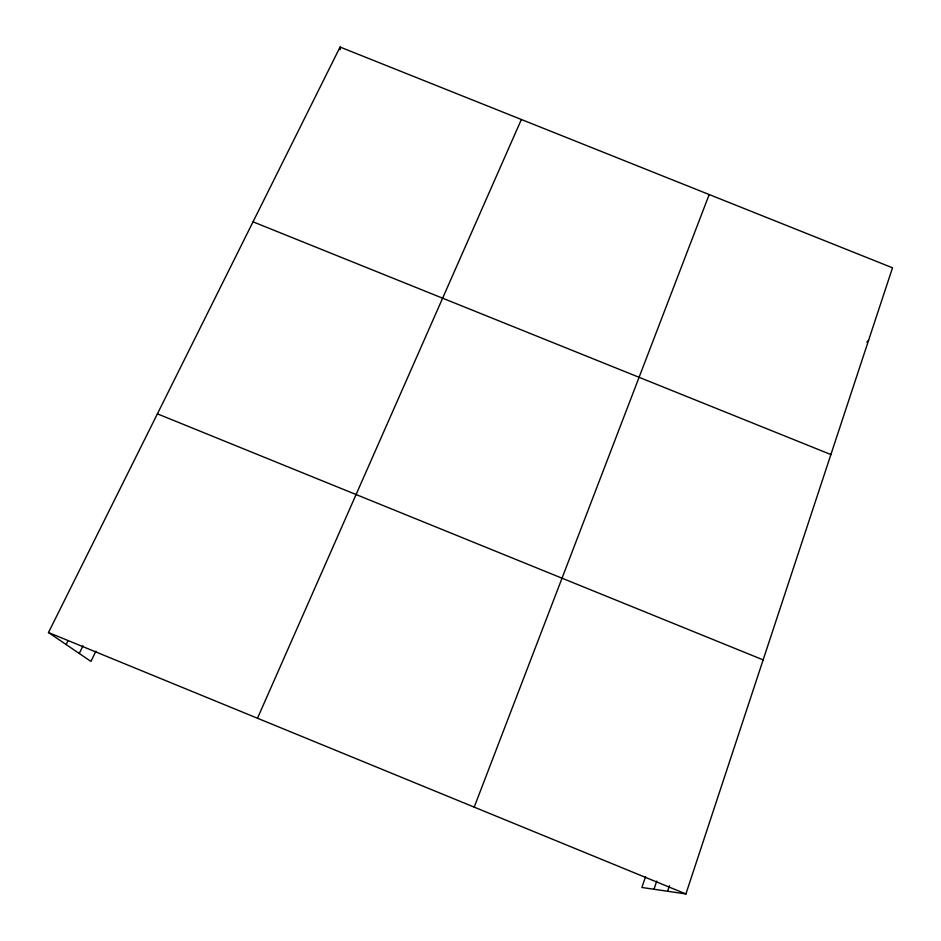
<?xml version="1.0" encoding="UTF-8"?>
<svg xmlns="http://www.w3.org/2000/svg" width="941" height="941" viewBox="0 0 941 941"><rect width="100%" height="100%" fill="white"/><g stroke="black" fill="none" stroke-linecap="round" stroke-linejoin="round"><path stroke-width="1.41" d="M645.573 876.647L641.891 887.481L685.907 893.95L892.515 267.797L340.077 47.05L48.485 632.528L90.936 661.417L95.888 651.207M667.592 891.256L669.427 885.763M653.983 889.257L656.736 881.094M474.205 807.131L709.196 194.54M257.493 718.242L521.373 119.495M79.267 653.477L83.008 645.797M66.141 644.538L68.034 640.68M866.79 342.183L868.543 340.43M253.023 221.829L830.891 454.55M157.406 413.84L763.139 659.876M48.485 632.528L685.907 893.95M340.077 47.05L340.148 49.755"/></g></svg>
